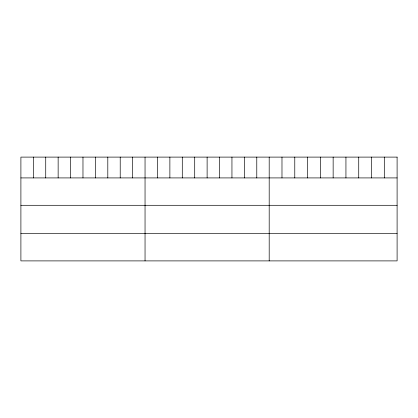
<?xml version="1.0" encoding="UTF-8"?>
<svg xmlns="http://www.w3.org/2000/svg" width="418" height="418" viewBox="0 0 418 418"><rect width="100%" height="100%" fill="white"/><g stroke="black" fill="none" stroke-linecap="round" stroke-linejoin="round"><path stroke-width="0.63" d="M20.9 177.916L397.1 177.916M20.9 205.301L397.1 205.301M20.9 233.51L397.1 233.51M384.309 157.105L384.309 177.916M371.518 157.105L371.518 177.916M358.728 157.105L358.728 177.916M345.937 157.105L345.937 177.916M333.146 157.105L333.146 177.916M320.355 157.105L320.355 177.916M307.564 157.105L307.564 177.916M294.774 157.105L294.774 177.916M281.983 157.105L281.983 177.916M269.192 157.105L269.192 260.895M256.777 157.105L256.777 177.916M244.363 157.105L244.363 177.916M231.948 157.105L231.948 177.916M219.534 157.105L219.534 177.916M207.119 157.105L207.119 177.916M194.704 157.105L194.704 177.916M182.29 157.105L182.29 177.916M169.875 157.105L169.875 177.916M157.461 157.105L157.461 177.916M145.046 157.105L145.046 260.895M132.631 157.105L132.631 177.916M120.217 157.105L120.217 177.916M107.802 157.105L107.802 177.916M95.388 157.105L95.388 177.916M82.973 157.105L82.973 177.916M70.558 157.105L70.558 177.916M58.144 157.105L58.144 177.916M45.729 157.105L45.729 177.916M33.315 157.105L33.315 177.916M397.1 157.105L20.9 157.105L20.9 260.895L397.1 260.895L397.1 157.105"/></g></svg>
